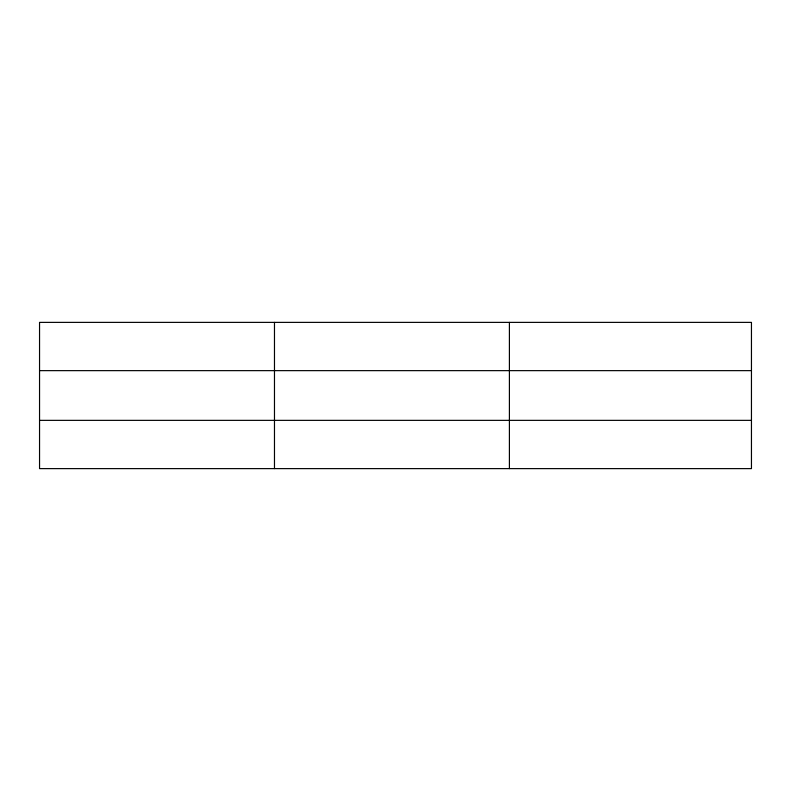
<?xml version="1.0" encoding="UTF-8"?>
<svg xmlns="http://www.w3.org/2000/svg" width="791" height="791" viewBox="0 0 791 791"><rect width="100%" height="100%" fill="white"/><g stroke="black" fill="none" stroke-linecap="round" stroke-linejoin="round"><path stroke-width="1.19" d="M274.477 322.382L274.477 468.618M509.404 322.382L509.404 468.618M751.45 370.643L751.45 322.382L39.55 322.382L39.55 468.618L751.45 468.618L751.45 370.643L39.55 370.643M39.55 420.357L751.45 420.357"/></g></svg>
